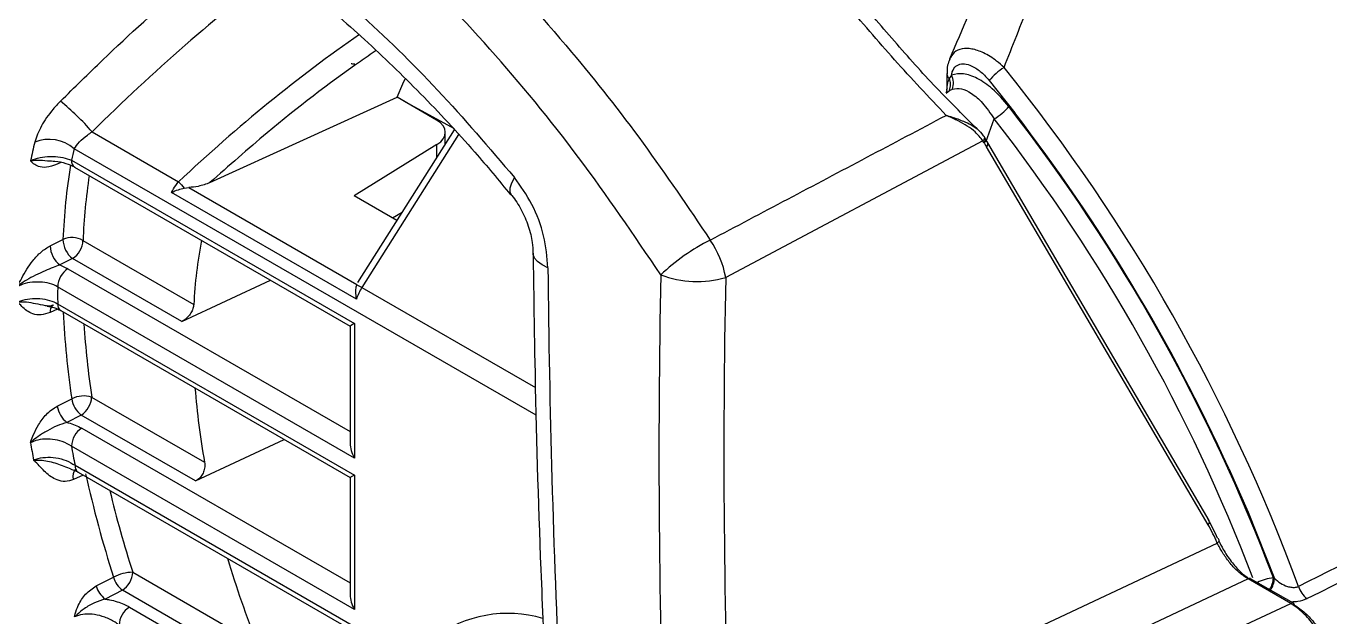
# Model space of a CAD drawing. Extents: x 16.5 to 113.1, y 4.4 to 84.5.
# Drawn here: x 19.231 to 21.865, y 7.478 to 8.672 of the extents above; entities that cross this region are included whole.
import ezdxf

# ---------------------------------------------------------------- set-up
doc = ezdxf.new("R2010")
doc.units = 0
doc.header["$MEASUREMENT"] = 0
doc.layers.add('OBJECT', color=7, linetype='CONTINUOUS')

msp = doc.modelspace()

# ---------------------------------------------------------------- linework, layer by layer
at = {"layer": 'OBJECT'}
for p, q in [((21.0913, 8.5762), (21.0913, 8.5449)), ((21.1008, 8.5732), (21.0964, 8.5666)), ((21.1771, 8.562), (21.2288, 8.4967)), ((21.09, 8.5369), (21.0965, 8.5421)), ((21.0965, 8.5421), (21.1026, 8.5448)), ((19.6025, 8.3558), (19.9808, 8.5284)), ((20.0606, 8.4823), (19.9808, 8.5284)), ((20.097, 8.4643), (19.9943, 8.5206)), ((21.1703, 8.4374), (21.1873, 8.4845)), ((19.3646, 8.4586), (19.5394, 8.3577)), ((20.0959, 8.4625), (19.9011, 8.1539)), ((20.0782, 8.4344), (20.0782, 8.4575)), ((20.0613, 8.4329), (19.8939, 8.3293)), ((20.1049, 8.453), (19.9097, 8.1439)), ((20.0613, 8.4077), (20.0613, 8.4329)), ((21.1644, 8.4402), (20.6446, 8.164)), ((21.1662, 8.4372), (21.1644, 8.4402)), ((21.1686, 8.4452), (21.1665, 8.449)), ((21.6217, 7.6728), (21.1739, 8.4365)), ((20.262, 7.8855), (19.3284, 8.4244)), ((21.6192, 7.6642), (21.1714, 8.4279)), ((19.3016, 8.3966), (19.2943, 8.3932)), ((19.3229, 8.4011), (19.8947, 8.071)), ((19.3292, 8.3873), (19.8859, 8.0659)), ((19.8986, 8.1203), (19.5251, 8.3359)), ((19.5507, 8.3448), (19.5598, 8.3459)), ((19.5598, 8.3459), (19.8991, 8.15)), ((19.9803, 8.2794), (19.8939, 8.3293)), ((19.9713, 8.2846), (19.9907, 8.2958)), ((19.28, 8.2281), (19.3057, 8.241)), ((19.3462, 8.2388), (19.5701, 8.1096)), ((19.3253, 8.2023), (19.2996, 8.1894)), ((19.5456, 8.0751), (19.3253, 8.2023)), ((19.2996, 8.1894), (19.3159, 8.1819)), ((19.3159, 8.1819), (19.8859, 7.8529)), ((19.8947, 7.7992), (19.295, 8.1454)), ((19.5456, 8.0751), (19.7247, 8.159)), ((19.8991, 8.15), (19.8988, 8.1491)), ((19.9097, 8.1439), (20.2604, 7.9414)), ((19.2946, 8.1001), (19.28, 8.0933)), ((19.295, 8.111), (19.8947, 7.7648)), ((19.3013, 8.0972), (19.8859, 7.7597)), ((19.8859, 8.0659), (19.8859, 7.8288)), ((19.8947, 8.071), (19.8947, 7.7992)), ((19.2943, 7.9042), (19.3235, 7.9189)), ((19.3636, 7.9225), (19.5919, 7.7908)), ((19.3428, 7.886), (19.3136, 7.8712)), ((19.5735, 7.7528), (19.3428, 7.886)), ((19.3438, 7.8596), (19.8859, 7.5467)), ((19.5735, 7.7528), (19.7524, 7.8368)), ((19.8947, 7.493), (19.3229, 7.8231)), ((19.3301, 7.7845), (19.8947, 7.4586)), ((19.3363, 7.7708), (19.8859, 7.4535)), ((19.3467, 7.7648), (19.3272, 7.7559)), ((19.8859, 7.7597), (19.8859, 7.5226)), ((19.8947, 7.7648), (19.8947, 7.493)), ((21.0674, 7.3592), (21.6377, 7.6273)), ((19.4467, 7.5684), (19.6984, 7.423)), ((19.3729, 7.5406), (19.408, 7.5583)), ((21.7001, 7.5548), (21.111, 7.2778)), ((21.7865, 7.5049), (21.7001, 7.5548)), ((21.7916, 7.5055), (21.7052, 7.5553)), ((21.7532, 7.556), (21.7512, 7.5572)), ((19.4258, 7.5319), (19.3907, 7.5142)), ((19.6876, 7.3807), (19.4258, 7.5319)), ((19.4399, 7.498), (19.7922, 7.2946)), ((21.211, 7.2383), (21.7865, 7.5049))]:
    msp.add_line(p, q, dxfattribs=at)
at = {"layer": 'OBJECT', "flags": 128}
for points in [[(19.9808, 8.5284), (19.9922, 8.5555), (19.997, 8.5659)], [(21.165, 8.4507), (21.1661, 8.4499), (21.1667, 8.4492), (21.1669, 8.4488), (21.1673, 8.4476), (21.1674, 8.4462), (21.1671, 8.4447), (21.1665, 8.4432), (21.1656, 8.4417), (21.1644, 8.4402)], [(20.2179, 8.3661), (20.2117, 8.3546), (20.2086, 8.3448), (20.2085, 8.3369), (20.211, 8.3319)], [(20.2854, 8.1838), (20.2736, 8.1895), (20.2646, 8.1961), (20.2586, 8.2033), (20.2558, 8.2108), (20.2556, 8.2132)], [(19.3272, 7.7559), (19.3266, 7.7621), (19.327, 7.7676), (19.3283, 7.7721), (19.3306, 7.7755), (19.3332, 7.7773)], [(21.661, 7.7783), (21.6999, 7.6896), (21.7532, 7.556)], [(21.6384, 7.6371), (21.6396, 7.6363), (21.6405, 7.6353), (21.641, 7.6341), (21.6411, 7.6328), (21.6408, 7.6314), (21.6401, 7.63), (21.6391, 7.6286), (21.6377, 7.6273)]]:
    msp.add_lwpolyline(points, dxfattribs=at)
at = {"layer": 'OBJECT'}
for centre, radius, start, end in [((21.2648, 8.4929), 0.1116, 121.1993, 141.7315), ((18.3249, 6.2609), 3.7045, 20.1933, 38.9238), ((21.1043, 8.5769), 0.013, 183.8423, 232.7051), ((21.0684, 8.5543), 0.0306, 336.5377, 23.75), ((21.0716, 8.5571), 0.0333, 338.3289, 28.7815), ((18.9767, 8.1215), 0.5139, 40.99, 50.9145), ((21.1222, 8.5911), 0.1249, 301.407, 319.2976), ((18.3303, 6.2641), 3.6571, 20.7055, 37.8796), ((18.3398, 6.2695), 3.6075, 20.9079, 37.878), ((18.3141, 6.254), 3.6776, 24.4863, 37.5764), ((20.2967, 8.1801), 1.0792, 166.1995, 168.2337), ((19.2776, 8.3646), 0.0785, 49.682, 111.6683), ((21.162, 8.4431), 0.00728, 305.1276, 17.9414), ((21.167, 8.4339), 0.00739, 306.347, 20.9264), ((20.3294, 8.1785), 1.0308, 166.1943, 167.5287), ((20.6095, 8.1853), 1.305, 170.9269, 177.552), ((19.3372, 8.3992), 0.0144, 172.7596, 235.93), ((20.6474, 8.1823), 1.3024, 171.6977, 177.5122), ((19.7336, 8.5178), 0.2517, 219.5018, 223.4022), ((19.3306, 8.2294), 0.0506, 181.4706, 232.2571), ((19.3237, 8.2001), 0.0448, 59.9247, 113.7569), ((19.3563, 8.2423), 0.0506, 181.4564, 232.2575), ((19.3, 8.2409), 0.0462, 303.2297, 357.3473), ((20.5635, 8.0568), 0.9949, 169.4279, 176.9595), ((20.8014, 7.8657), 0.4186, 116.6686, 133.459), ((20.4525, 8.1294), 0.1952, 10.1984, 34.4165), ((19.3412, 8.1433), 0.0462, 123.23, 177.3476), ((20.5872, 8.359), 0.2033, 248.7404, 286.4015), ((20.8042, 8.1282), 1.5092, 179.3461, 180.6539), ((19.8799, 8.0952), 0.057, 58.5201, 70.7247), ((19.2947, 8.096), 0.015, 125.4375, 190.2035), ((19.3093, 8.1091), 0.0144, 172.7606, 235.929), ((21.1425, 8.1868), 1.8386, 182.8805, 188.3769), ((21.1769, 8.1886), 1.8326, 183.7039, 188.3486), ((21.09, 8.0616), 1.5224, 184.5533, 190.2464), ((19.3453, 7.9119), 0.0516, 188.6716, 232.092), ((19.3482, 7.8686), 0.056, 74.0391, 116.1977), ((19.3745, 7.9267), 0.0516, 188.6702, 232.0924), ((19.3175, 7.9247), 0.0462, 303.2299, 357.347), ((19.3691, 7.821), 0.0462, 123.2303, 177.3476), ((21.3119, 8.1783), 2.1008, 189.5403, 190.5131), ((21.3449, 8.1795), 2.0532, 189.9968, 191.0924), ((19.3444, 7.7827), 0.0144, 172.7815, 235.908), ((21.6699, 8.2832), 2.3752, 192.5518, 197.7705), ((21.6963, 8.2885), 2.3621, 193.5799, 197.75), ((21.6148, 7.6701), 0.00739, 306.35, 20.9239), ((21.5842, 8.1749), 2.0301, 196.5526, 201.7367), ((19.4484, 7.4831), 0.0853, 91.158, 118.2211), ((19.4005, 7.5705), 0.0462, 303.2295, 357.3475), ((19.4219, 7.5544), 0.0509, 195.7195, 232.1659), ((19.457, 7.5721), 0.0509, 195.7351, 232.1655), ((21.7031, 7.5507), 0.00508, 65.8647, 126.7806), ((21.763, 7.4581), 0.0998, 96.7677, 116.3075), ((21.7067, 7.5589), 0.0446, 325.0723, 357.7617), ((21.7081, 7.5579), 0.0452, 325.3004, 357.5336), ((21.8498, 7.5549), 0.0504, 197.5917, 232.1966), ((19.4652, 7.4593), 0.0462, 123.2302, 177.3474), ((20.2047, 7.2343), 0.2508, 73.6712, 126.8142), ((21.7895, 7.5008), 0.00508, 65.8647, 126.7806), ((21.7892, 7.5018), 0.00443, 3.2317, 56.8453)]:
    msp.add_arc(centre, radius, start, end, dxfattribs=at)
for centre, major_axis, ratio, start_param, end_param in [((19.8933, 6.9866), (1.4456, 2.1448), 0.522119, 0.993394, 1.205), ((19.9212, 7.0297), (1.2421, 1.844), 0.519337, 0.924375, 1.159868), ((20.0182, 8.4569), (0.06, 0.0009), 0.587275, 5.506205, 7.059548), ((21.528, 8.7671), (0.2555, 0.4414), 0.719689, 2.727079, 2.754128), ((31.1644, 14.2224), (5.5041, 16.751), 0.560269, 2.115265, 2.169133), ((34.3897, 12.3604), (8.7039, 15.04), 0.71887, 2.225239, 2.289687), ((19.9368, 8.1222), (0.0296, 0.0522), 0.572321, 1.47916, 1.919366), ((34.4507, 12.3251), (8.654, 14.9534), 0.719689, 2.225246, 2.289695), ((19.9159, 8.0832), (0.03, 0.0173), 0.00007, 2.356154, 3.141633), ((19.9159, 7.8115), (-0.0212, 0.0367), 0.577335, 0.785358, 1.570756), ((19.9159, 7.777), (0.03, 0.0173), 0.00007, 2.356154, 3.141633), ((21.2705, 7.3418), (0.2504, 0.4328), 0.716843, 5.787436, 5.895695), ((21.2767, 7.3383), (0.2454, 0.4241), 0.719689, 5.787461, 5.89572), ((19.9159, 7.5053), (-0.0212, 0.0367), 0.577335, 0.785358, 1.570756)]:
    msp.add_ellipse(centre, major_axis=major_axis, ratio=ratio, start_param=start_param, end_param=end_param, dxfattribs=at)
for points, knots in [([(18.4269, 9.5021), (18.494, 9.5139), (18.6285, 9.5375), (18.8427, 9.5316), (19.0622, 9.4951), (19.285, 9.424), (19.5077, 9.321), (19.7267, 9.1874), (19.9389, 9.0245), (20.1423, 8.8359), (20.3221, 8.6375), (20.4795, 8.438), (20.5689, 8.3058), (20.6135, 8.2398)], [0, 0, 0, 0, 0.0947289, 0.1897538, 0.2844742, 0.3792526, 0.4743386, 0.5691143, 0.6628629, 0.7569108, 0.8506657, 0.9253324, 1, 1, 1, 1]), ([(20.5135, 8.1695), (20.4591, 8.2498), (20.3502, 8.4107), (20.17, 8.6291), (19.9795, 8.8271), (19.7788, 8.9994), (19.5711, 9.145), (19.3596, 9.2614), (19.1471, 9.3462), (18.9365, 9.4003), (18.7413, 9.4217), (18.5629, 9.4177), (18.4569, 9.3975), (18.404, 9.3873)], [0, 0, 0, 0, 0.0941084, 0.1885081, 0.2826058, 0.3767764, 0.4712531, 0.5654204, 0.6584643, 0.7518055, 0.8448573, 0.9224279, 1, 1, 1, 1]), ([(18.7048, 9.2395), (18.7531, 9.2375), (18.8495, 9.2335), (18.9995, 9.2064), (19.1524, 9.163), (19.3061, 9.1024), (19.4577, 9.0261), (19.6077, 8.9343), (19.7563, 8.8264), (19.9095, 8.6967), (20.0651, 8.5452), (20.1668, 8.426), (20.2179, 8.3661)], [0, 0, 0, 0, 0.095398, 0.1907956, 0.2889546, 0.3871132, 0.4825164, 0.5779195, 0.6761073, 0.7742954, 0.8866037, 1, 1, 1, 1]), ([(18.774, 9.1676), (18.7947, 9.1676), (18.8538, 9.1676), (18.9548, 9.1548), (19.0755, 9.1302), (19.1977, 9.0934), (19.3201, 9.0454), (19.4418, 8.9864), (19.5625, 8.9168), (19.682, 8.8367), (19.7999, 8.7464), (19.9158, 8.6463), (20.0287, 8.5366), (20.1273, 8.4318), (20.1862, 8.3603), (20.2101, 8.3313)], [0, 0, 0, 0, 0.044901, 0.127873, 0.210549, 0.292984, 0.3752, 0.456609, 0.537595, 0.618668, 0.699864, 0.781207, 0.862702, 0.944336, 1, 1, 1, 1]), ([(21.2045, 8.8546), (21.1943, 8.8316), (21.1582, 8.7498), (21.1225, 8.6657), (21.0968, 8.6052)], [0, 0, 0, 0, 0.281039, 1, 1, 1, 1]), ([(21.2069, 8.5884), (21.2241, 8.6319), (21.2613, 8.7262), (21.299, 8.8179), (21.3193, 8.8674)], [0, 0, 0, 0, 0.460735, 1, 1, 1, 1]), ([(19.3007, 8.5204), (19.329, 8.5483), (19.4111, 8.6293), (19.5323, 8.7396), (19.6294, 8.8149), (19.6675, 8.8445)], [0, 0, 0, 0, 0.242354, 0.702629, 1, 1, 1, 1]), ([(21.0901, 8.4918), (21.055, 8.529), (20.9843, 8.6038), (20.9192, 8.6807), (20.8864, 8.7193)], [0, 0, 0, 0, 0.497922, 1, 1, 1, 1]), ([(21.1572, 8.46), (21.1316, 8.4852), (21.0757, 8.5402), (20.9944, 8.6304), (20.94, 8.6947), (20.9124, 8.7274)], [0, 0, 0, 0, 0.293924, 0.641136, 1, 1, 1, 1]), ([(19.9382, 8.6226), (19.9276, 8.6154), (19.8522, 8.5637), (19.7387, 8.4764), (19.6408, 8.3897), (19.6025, 8.3558)], [0, 0, 0, 0, 0.090061, 0.644113, 1, 1, 1, 1]), ([(21.2069, 8.5884), (21.202, 8.5929), (21.1888, 8.6049), (21.1663, 8.6188), (21.142, 8.6271), (21.1214, 8.6273), (21.1051, 8.6204), (21.0997, 8.61), (21.0971, 8.605)], [0, 0, 0, 0, 0.119228, 0.318817, 0.498972, 0.66867, 0.840348, 1, 1, 1, 1]), ([(19.8879, 8.5966), (19.8882, 8.5965), (19.8896, 8.5961), (19.8921, 8.5959), (19.8946, 8.5959), (19.8951, 8.5959), (19.8952, 8.5959)], [0, 0, 0, 0, 0.150452, 0.807063, 0.98734, 1, 1, 1, 1]), ([(21.0975, 8.6052), (21.0957, 8.6012), (21.0916, 8.5922), (21.0919, 8.5818), (21.0921, 8.576)], [0, 0, 0, 0, 0.44339, 1, 1, 1, 1]), ([(21.1008, 8.5732), (21.1013, 8.5755), (21.1029, 8.5829), (21.1091, 8.592), (21.1204, 8.5969), (21.1345, 8.5954), (21.1507, 8.5876), (21.1654, 8.5756), (21.1739, 8.5658), (21.1771, 8.562)], [0, 0, 0, 0, 0.072611, 0.232464, 0.384311, 0.536497, 0.701328, 0.887553, 1, 1, 1, 1]), ([(21.0964, 8.5666), (21.0939, 8.561), (21.0908, 8.5538), (21.0917, 8.5463), (21.0919, 8.5448)], [0, 0, 0, 0, 0.79066, 1, 1, 1, 1]), ([(21.2169, 8.5096), (21.2059, 8.5224), (21.1857, 8.5457), (21.1535, 8.5675), (21.1243, 8.5784), (21.1087, 8.5749), (21.1008, 8.5732)], [0, 0, 0, 0, 0.296309, 0.542641, 0.770962, 1, 1, 1, 1]), ([(21.0909, 8.5447), (21.091, 8.5438), (21.0915, 8.5413), (21.0901, 8.5391), (21.0892, 8.5376)], [0, 0, 0, 0, 0.3349196, 1, 1, 1, 1]), ([(21.1026, 8.5448), (21.1085, 8.5459), (21.1205, 8.548), (21.1421, 8.5369), (21.1654, 8.5165), (21.1795, 8.4959), (21.1873, 8.4845)], [0, 0, 0, 0, 0.220289, 0.445216, 0.694221, 1, 1, 1, 1]), ([(19.3007, 8.5204), (19.2956, 8.515), (19.2804, 8.499), (19.2599, 8.4699), (19.2524, 8.4484), (19.2487, 8.4375)], [0, 0, 0, 0, 0.201187, 0.599016, 1, 1, 1, 1]), ([(20.6135, 8.2398), (20.6657, 8.2674), (20.8246, 8.3514), (20.9834, 8.4354), (21.0901, 8.4918)], [0, 0, 0, 0, 0.328344, 1, 1, 1, 1]), ([(21.1644, 8.4402), (21.1595, 8.4464), (21.1474, 8.4619), (21.1207, 8.4777), (21.0997, 8.4877), (21.0915, 8.4912), (21.0903, 8.4917), (21.0901, 8.4918)], [0, 0, 0, 0, 0.291273, 0.731775, 0.961022, 0.99599, 1, 1, 1, 1]), ([(21.0901, 8.4918), (21.0903, 8.4917), (21.0914, 8.4914), (21.095, 8.4904), (21.1071, 8.4869), (21.1285, 8.4791), (21.1522, 8.4671), (21.1613, 8.4554), (21.165, 8.4507)], [0, 0, 0, 0, 0.003813, 0.036465, 0.111777, 0.383706, 0.753032, 1, 1, 1, 1]), ([(19.3284, 8.4244), (19.3316, 8.4289), (19.3379, 8.438), (19.3517, 8.4497), (19.3613, 8.4564), (19.3646, 8.4586)], [0, 0, 0, 0, 0.396075, 0.797139, 1, 1, 1, 1]), ([(21.1739, 8.4365), (21.1735, 8.4372), (21.1718, 8.4402), (21.1701, 8.4432), (21.1689, 8.4455)], [0, 0, 0, 0, 0.250015, 1, 1, 1, 1]), ([(19.2402, 8.4002), (19.242, 8.401), (19.2491, 8.4041), (19.2643, 8.4079), (19.2853, 8.4093), (19.3063, 8.4072), (19.3174, 8.4031), (19.3229, 8.4011)], [0, 0, 0, 0, 0.075651, 0.298161, 0.527692, 0.762957, 1, 1, 1, 1]), ([(19.2402, 8.4002), (19.2402, 8.4002), (19.2411, 8.4003), (19.2458, 8.401), (19.2567, 8.4016), (19.2714, 8.4004), (19.2819, 8.3996), (19.2858, 8.3994)], [0, 0, 0, 0, 0.0057054, 0.0659364, 0.3707201, 0.7655581, 1, 1, 1, 1]), ([(19.2943, 8.3932), (19.2866, 8.3904), (19.2722, 8.3853), (19.2566, 8.3877), (19.2471, 8.393), (19.2425, 8.3976), (19.2405, 8.3998), (19.2402, 8.4001), (19.2402, 8.4002)], [0, 0, 0, 0, 0.315256, 0.591485, 0.816996, 0.968797, 0.996837, 1, 1, 1, 1]), ([(19.2858, 8.399), (19.2869, 8.399), (19.296, 8.399), (19.3119, 8.395), (19.325, 8.3901), (19.3291, 8.3874), (19.3291, 8.3873)], [0, 0, 0, 0, 0.0685048, 0.5324352, 0.9961463, 1, 1, 1, 1]), ([(19.5251, 8.3359), (19.5277, 8.3408), (19.5318, 8.3483), (19.5374, 8.3552), (19.5394, 8.3577)], [0, 0, 0, 0, 0.6466904, 1, 1, 1, 1]), ([(19.6025, 8.3558), (19.5949, 8.3529), (19.5817, 8.3479), (19.5663, 8.3465), (19.5598, 8.3459)], [0, 0, 0, 0, 0.575316, 1, 1, 1, 1]), ([(20.2854, 8.1838), (20.2836, 8.2051), (20.28, 8.2477), (20.2555, 8.3131), (20.2303, 8.3486), (20.2179, 8.3661)], [0, 0, 0, 0, 0.3369483, 0.673845, 1, 1, 1, 1]), ([(19.5251, 8.3359), (19.5251, 8.336), (19.5292, 8.3379), (19.5373, 8.3415), (19.5467, 8.3438), (19.5507, 8.3448)], [0, 0, 0, 0, 0.0088629, 0.5724867, 1, 1, 1, 1]), ([(20.2107, 8.3321), (20.2114, 8.3312), (20.2188, 8.3227), (20.2323, 8.3014), (20.2466, 8.2684), (20.2545, 8.2368), (20.255, 8.2204), (20.2552, 8.2135)], [0, 0, 0, 0, 0.0283853, 0.2894322, 0.5507214, 0.8136569, 1, 1, 1, 1]), ([(19.214, 8.146), (19.2141, 8.1461), (19.2168, 8.1516), (19.2258, 8.1695), (19.2404, 8.1939), (19.2612, 8.2166), (19.2737, 8.2243), (19.28, 8.2281)], [0, 0, 0, 0, 0.002801, 0.172014, 0.557121, 0.77845, 1, 1, 1, 1]), ([(20.2556, 8.2132), (20.2566, 8.1402), (20.2594, 7.9257), (20.2678, 7.6365), (20.2776, 7.4216), (20.281, 7.3458)], [0, 0, 0, 0, 0.250071, 0.735231, 1, 1, 1, 1]), ([(19.2996, 8.1894), (19.295, 8.1878), (19.285, 8.1844), (19.2622, 8.1741), (19.2405, 8.1646), (19.2227, 8.153), (19.2169, 8.1485), (19.2141, 8.1461), (19.214, 8.146)], [0, 0, 0, 0, 0.152595, 0.335214, 0.766582, 0.880805, 0.996724, 1, 1, 1, 1]), ([(19.295, 8.1454), (19.2898, 8.1478), (19.2793, 8.1527), (19.2593, 8.1555), (19.2389, 8.1545), (19.2236, 8.1505), (19.2162, 8.147), (19.214, 8.146)], [0, 0, 0, 0, 0.2274708, 0.4548545, 0.6822369, 0.909583, 1, 1, 1, 1]), ([(19.8988, 8.1491), (19.898, 8.1461), (19.8966, 8.1403), (19.8968, 8.1299), (19.8979, 8.1232), (19.8986, 8.1204), (19.8986, 8.1203)], [0, 0, 0, 0, 0.378294, 0.740606, 0.99227, 1, 1, 1, 1]), ([(19.214, 8.1145), (19.2162, 8.1154), (19.2236, 8.1185), (19.2389, 8.1217), (19.2593, 8.122), (19.2793, 8.1186), (19.2898, 8.1135), (19.295, 8.111)], [0, 0, 0, 0, 0.090606, 0.317989, 0.545362, 0.772689, 1, 1, 1, 1]), ([(19.214, 8.1145), (19.2141, 8.1145), (19.2169, 8.1147), (19.2227, 8.115), (19.2405, 8.1145), (19.2581, 8.1095), (19.2723, 8.1072), (19.2737, 8.107)], [0, 0, 0, 0, 0.004609, 0.167679, 0.328362, 0.935193, 1, 1, 1, 1]), ([(19.28, 8.0933), (19.2737, 8.0912), (19.2612, 8.0869), (19.2404, 8.0906), (19.2258, 8.1018), (19.2168, 8.1115), (19.2141, 8.1144), (19.214, 8.1145)], [0, 0, 0, 0, 0.2215503, 0.4428786, 0.8279855, 0.9972015, 1, 1, 1, 1]), ([(21.8188, 7.5151), (22.1016, 7.6566), (22.5061, 7.8591), (22.9104, 8.0617), (23.0321, 8.1227)], [0, 0, 0, 0, 0.699038, 1, 1, 1, 1]), ([(19.2736, 8.1063), (19.2783, 8.1054), (19.2894, 8.1035), (19.2969, 8.0995), (19.3012, 8.0972)], [0, 0, 0, 0, 0.432187, 1, 1, 1, 1]), ([(19.2866, 8.1087), (19.2862, 8.1084), (19.283, 8.1067), (19.2788, 8.1061), (19.2765, 8.1065), (19.2753, 8.1067)], [0, 0, 0, 0, 0.080082, 0.528887, 1, 1, 1, 1]), ([(19.5701, 8.1096), (19.5697, 8.1068), (19.5688, 8.1012), (19.5644, 8.0922), (19.5581, 8.084), (19.5515, 8.0782), (19.5472, 8.076), (19.5456, 8.0751)], [0, 0, 0, 0, 0.216607, 0.433171, 0.650771, 0.869524, 1, 1, 1, 1]), ([(22.6554, 7.9676), (22.6401, 7.9599), (22.5634, 7.9214), (22.2788, 7.7788), (22.0096, 7.6438), (21.8017, 7.5397)], [0, 0, 0, 0, 0.0539192, 0.2695963, 1, 1, 1, 1]), ([(19.2402, 7.8301), (19.2402, 7.8302), (19.2405, 7.8312), (19.2425, 7.8368), (19.2471, 7.849), (19.2566, 7.8679), (19.2722, 7.8896), (19.2866, 7.8991), (19.2943, 7.9042)], [0, 0, 0, 0, 0.003163, 0.031203, 0.183004, 0.408517, 0.684745, 1, 1, 1, 1]), ([(19.3136, 7.8712), (19.307, 7.8691), (19.2935, 7.8647), (19.2741, 7.8545), (19.2567, 7.8439), (19.2458, 7.8354), (19.2411, 7.831), (19.2402, 7.8302), (19.2402, 7.8301)], [0, 0, 0, 0, 0.245859, 0.504617, 0.760111, 0.957333, 0.996308, 1, 1, 1, 1]), ([(19.3136, 7.8712), (19.3145, 7.871), (19.3257, 7.8683), (19.3351, 7.8638), (19.3438, 7.8596)], [0, 0, 0, 0, 0.0818267, 1, 1, 1, 1]), ([(19.3229, 7.8231), (19.317, 7.8265), (19.3057, 7.8331), (19.2848, 7.8376), (19.2645, 7.8377), (19.2494, 7.8344), (19.2422, 7.8311), (19.2402, 7.8301)], [0, 0, 0, 0, 0.252207, 0.478104, 0.698139, 0.91548, 1, 1, 1, 1]), ([(19.2464, 7.795), (19.248, 7.7957), (19.255, 7.7985), (19.2702, 7.8013), (19.2917, 7.8003), (19.3131, 7.7947), (19.3244, 7.7879), (19.3301, 7.7845)], [0, 0, 0, 0, 0.066218, 0.289537, 0.521764, 0.76004, 1, 1, 1, 1]), ([(19.2464, 7.795), (19.2465, 7.795), (19.2488, 7.7951), (19.2544, 7.7952), (19.2694, 7.7944), (19.2932, 7.789), (19.3123, 7.7811), (19.3218, 7.7772)], [0, 0, 0, 0, 0.003789, 0.107042, 0.248882, 0.625596, 1, 1, 1, 1]), ([(19.3272, 7.7559), (19.3215, 7.7541), (19.3101, 7.7505), (19.2898, 7.755), (19.2698, 7.7696), (19.2559, 7.7856), (19.2478, 7.7937), (19.2464, 7.7949), (19.2464, 7.795)], [0, 0, 0, 0, 0.174612, 0.349138, 0.641913, 0.941153, 0.997521, 1, 1, 1, 1]), ([(19.3217, 7.7768), (19.3269, 7.7751), (19.3326, 7.7732), (19.336, 7.7709), (19.3362, 7.7708)], [0, 0, 0, 0, 0.921379, 1, 1, 1, 1]), ([(19.5919, 7.7908), (19.5922, 7.7876), (19.5928, 7.7812), (19.5901, 7.771), (19.5852, 7.7621), (19.5793, 7.7559), (19.5752, 7.7537), (19.5735, 7.7528)], [0, 0, 0, 0, 0.220857, 0.441926, 0.65769, 0.867328, 1, 1, 1, 1]), ([(21.7001, 7.5548), (21.6942, 7.5586), (21.6825, 7.5662), (21.6655, 7.5839), (21.6509, 7.6035), (21.6422, 7.6183), (21.6385, 7.6257), (21.6377, 7.6273)], [0, 0, 0, 0, 0.231455, 0.462802, 0.696834, 0.935031, 1, 1, 1, 1]), ([(21.6409, 7.6321), (21.6437, 7.6263), (21.65, 7.6129), (21.6653, 7.5902), (21.6835, 7.569), (21.696, 7.5598), (21.7017, 7.5557)], [0, 0, 0, 0, 0.2201064, 0.501027, 0.7736464, 1, 1, 1, 1]), ([(19.3291, 7.478), (19.3291, 7.4781), (19.3296, 7.4801), (19.3315, 7.4881), (19.3374, 7.5045), (19.3508, 7.526), (19.3653, 7.5356), (19.3729, 7.5406)], [0, 0, 0, 0, 0.0036719, 0.0756204, 0.2945902, 0.6352035, 1, 1, 1, 1]), ([(21.7532, 7.556), (21.7572, 7.5526), (21.7648, 7.546), (21.7774, 7.54), (21.7868, 7.5379), (21.7935, 7.5376), (21.798, 7.5382), (21.8009, 7.5393), (21.8017, 7.5397)], [0, 0, 0, 0, 0.295538, 0.575717, 0.740309, 0.809194, 0.945638, 1, 1, 1, 1]), ([(19.3907, 7.5142), (19.3835, 7.512), (19.3687, 7.5073), (19.3498, 7.4957), (19.3367, 7.4855), (19.3308, 7.4797), (19.3292, 7.4781), (19.3291, 7.478)], [0, 0, 0, 0, 0.307724, 0.642115, 0.89978, 0.995744, 1, 1, 1, 1]), ([(19.3907, 7.5142), (19.3937, 7.5137), (19.4074, 7.5115), (19.4245, 7.5061), (19.4362, 7.4999), (19.4399, 7.498)], [0, 0, 0, 0, 0.166873, 0.742788, 1, 1, 1, 1]), ([(21.8188, 7.5151), (21.8187, 7.515), (21.8134, 7.5124), (21.8034, 7.5086), (21.7924, 7.5082), (21.7881, 7.5081)], [0, 0, 0, 0, 0.014707, 0.619081, 1, 1, 1, 1]), ([(19.419, 7.4614), (19.4164, 7.4634), (19.4079, 7.4697), (19.3914, 7.4778), (19.3703, 7.4833), (19.3503, 7.4842), (19.3367, 7.4814), (19.3305, 7.4786), (19.3291, 7.478)], [0, 0, 0, 0, 0.110279, 0.354069, 0.569426, 0.763379, 0.947633, 1, 1, 1, 1]), ([(21.853, 7.4243), (21.8484, 7.4344), (21.8391, 7.4546), (21.8173, 7.4812), (21.799, 7.4971), (21.7887, 7.5035), (21.7865, 7.5049)], [0, 0, 0, 0, 0.302947, 0.605662, 0.913217, 1, 1, 1, 1]), ([(21.7936, 7.502), (21.8009, 7.4971), (21.8155, 7.4873), (21.8361, 7.4643), (21.8486, 7.444), (21.8535, 7.432), (21.8546, 7.4292)], [0, 0, 0, 0, 0.30101, 0.601823, 0.907076, 1, 1, 1, 1])]:
    msp.add_open_spline(points, degree=3, knots=knots, dxfattribs=at)

doc.saveas('drawing.dxf')
